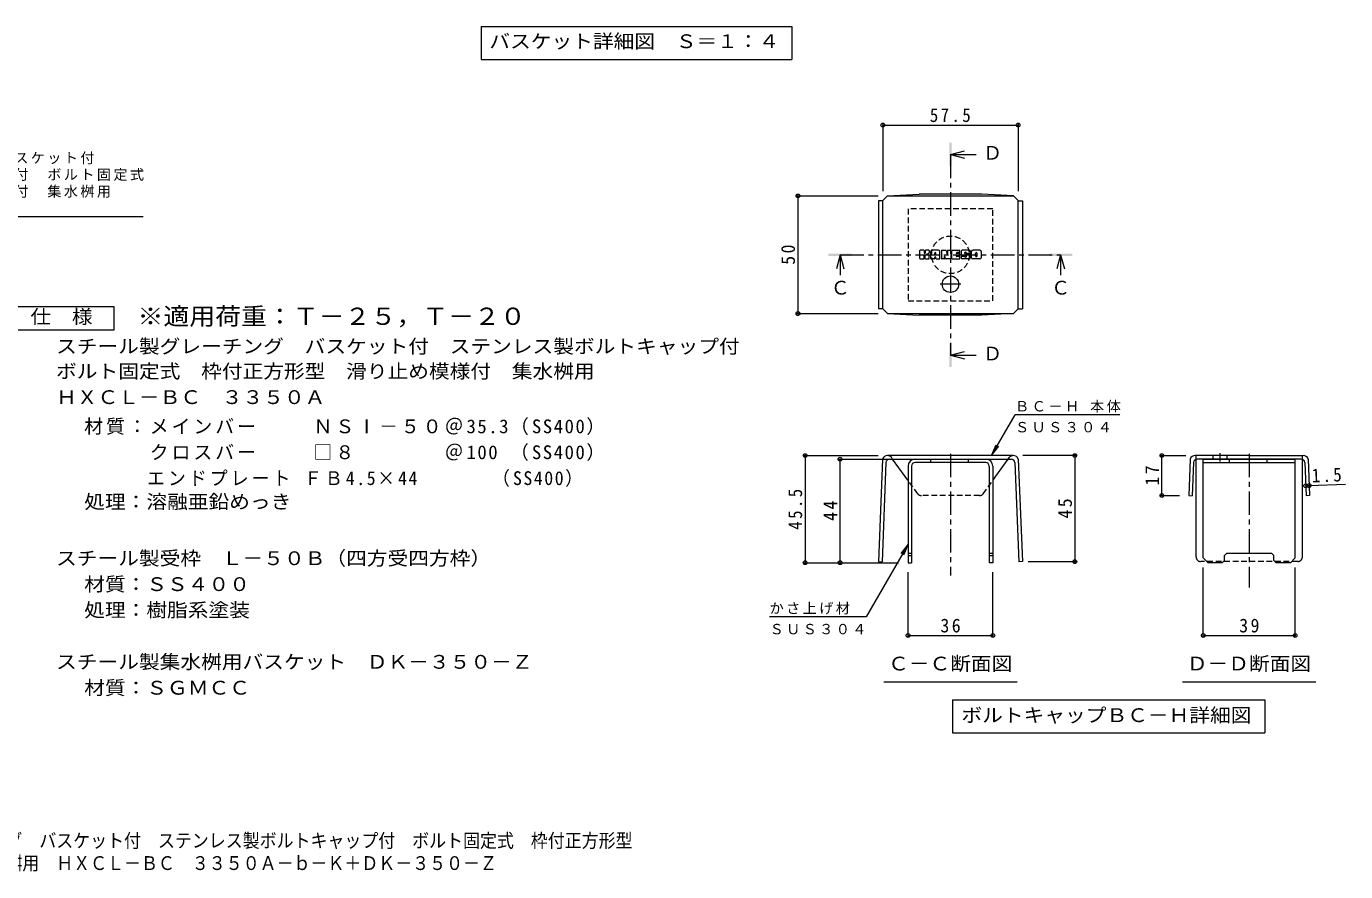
# Model space of a CAD drawing. Units: millimetres on the paper, enlarged 4 times, with parts at other scales. Extents: x -1079 to 1079, y -788 to 743.
# Drawn here: x -42 to 1079, y -788 to -70 of the extents above; entities that cross this region are included whole.
import ezdxf
from ezdxf.enums import TextEntityAlignment as Align

# ---------------------------------------------------------------- set-up
doc = ezdxf.new("R2010")
doc.units = ezdxf.units.MM
doc.header["$LTSCALE"] = 4
doc.header["$PDMODE"] = 32
doc.header["$PDSIZE"] = 3.2
doc.linetypes.add('CHAIN1', pattern=[8, 5, -1, 1, -1])
doc.linetypes.add('DASHED1', pattern=[1.8, 1.2, -0.6])
doc.layers.add('4-5', color=7, linetype='Continuous', lineweight=9)
doc.layers.add('D-5', color=7, linetype='Continuous', lineweight=9)
doc.layers.add('F-0_F-0ﾚｲﾔ', color=2, linetype='Continuous')
doc.layers.add('F-F_F-Fﾚｲﾔ', color=2, linetype='Continuous')
doc.styles.add('ＭＳ ゴシック', font='')
doc.styles.get('ＭＳ ゴシック').set_extended_font_data('MS Gothic')

msp = doc.modelspace()

# ---------------------------------------------------------------- linework, layer by layer
at = {"layer": '4-5'}
for p, q in [((344.162, -70), (344.162, -98)), ((344.162, -70), (608.162, -70)), ((608.162, -70), (608.162, -98)), ((344.162, -98), (608.162, -98))]:
    msp.add_line(p, q, dxfattribs=at)
at = {"layer": 'D-5'}
for p, q in [((685.404, -152.587), (685.404, -210.068)), ((685.404, -153.787), (800.404, -153.787)), ((800.404, -152.587), (800.404, -209.982)), ((612.179, -213.982), (681.404, -213.982)), ((613.379, -213.982), (613.379, -313.982)), ((-235.023, -231.599), (56.977, -231.599)), ((716.882, -267.179), (716.882, -260.472)), ((720.246, -260.158), (717.196, -260.158)), ((717.196, -267.494), (720.246, -267.494)), ((720.561, -260.472), (720.561, -262.32)), ((720.561, -267.179), (720.561, -265.01)), ((721.555, -267.179), (721.555, -265.01)), ((721.566, -260.472), (721.566, -262.32)), ((721.87, -267.494), (724.58, -267.494)), ((724.575, -260.158), (721.88, -260.158)), ((724.889, -260.472), (724.889, -262.035)), ((724.895, -267.179), (724.895, -265.319)), ((726.22, -267.179), (726.22, -261.205)), ((729.233, -267.494), (726.534, -267.494)), ((732.849, -260.158), (727.268, -260.158)), ((729.548, -263.747), (729.548, -262.664)), ((729.548, -267.179), (729.548, -266.341)), ((730.464, -263.852), (729.653, -263.852)), ((730.569, -263.747), (730.569, -262.664)), ((730.569, -267.179), (730.569, -266.341)), ((730.883, -267.494), (733.582, -267.494)), ((733.897, -267.179), (733.897, -261.205)), ((735.244, -260.472), (735.244, -267.179)), ((735.559, -260.158), (738.966, -260.158)), ((737.562, -267.494), (735.559, -267.494)), ((737.876, -267.179), (737.876, -265.36)), ((738.853, -267.268), (738.272, -265.303)), ((742.9, -267.494), (739.155, -267.494)), ((739.266, -260.376), (740.223, -263.364)), ((740.545, -260.472), (740.545, -263.313)), ((740.86, -260.158), (742.9, -260.158)), ((743.214, -260.472), (743.214, -267.179)), ((744.232, -267.179), (744.232, -260.472)), ((744.546, -260.158), (750.588, -260.158)), ((744.546, -267.494), (750.562, -267.494)), ((750.588, -264.631), (748.343, -264.631)), ((750.562, -265.488), (748.343, -265.488)), ((750.588, -262.141), (748.354, -262.141)), ((750.588, -263.02), (748.354, -263.02)), ((750.876, -267.179), (750.876, -265.803)), ((750.902, -261.827), (750.902, -260.472)), ((750.902, -264.317), (750.902, -263.334)), ((751.91, -265.47), (751.91, -266.446)), ((752.224, -265.155), (754.931, -265.155)), ((758.871, -260.158), (752.767, -260.158)), ((755.93, -264.495), (752.767, -264.495)), ((759.062, -267.494), (752.958, -267.494)), ((755.228, -262.843), (755.228, -262.016)), ((755.246, -265.47), (755.246, -265.691)), ((755.542, -263.158), (759.062, -263.158)), ((756.245, -264.81), (756.245, -265.691)), ((756.262, -262.201), (756.262, -262.016)), ((756.577, -262.516), (759.919, -262.516)), ((759.919, -261.205), (759.919, -262.516)), ((760.936, -266.446), (760.936, -261.205)), ((767.879, -260.158), (761.984, -260.158)), ((767.879, -267.494), (761.984, -267.494)), ((764.289, -264.85), (764.289, -262.801)), ((765.573, -264.85), (765.573, -262.801)), ((768.927, -261.205), (768.927, -266.446)), ((612.179, -313.982), (681.404, -313.982)), ((777.824, -434.514), (797.831, -399.859)), ((886.831, -399.859), (797.831, -399.859)), ((777.824, -434.514), (781.65, -425.275)), ((618.256, -434.514), (681.489, -434.514)), ((619.456, -434.514), (619.456, -525.514)), ((777.824, -434.514), (783.911, -426.58)), ((849.893, -434.514), (804.319, -434.514)), ((848.693, -434.514), (848.693, -524.634)), ((921.382, -434.514), (942.852, -434.514)), ((922.582, -468.514), (922.582, -434.514)), ((647.947, -437.514), (704.904, -437.514)), ((649.147, -525.514), (649.147, -437.514)), ((1047.79, -460.072), (1078.678, -458.835)), ((921.382, -468.514), (937.405, -468.514)), ((1044.792, -460.192), (1047.79, -460.072)), ((706.904, -509.756), (700.817, -517.69)), ((706.904, -509.756), (703.078, -518.995)), ((618.256, -525.514), (698.904, -525.514)), ((849.893, -524.634), (809.011, -524.634)), ((706.904, -588.504), (706.904, -533.514)), ((778.904, -588.504), (778.904, -533.514)), ((957.766, -588.504), (957.766, -529.514)), ((1035.766, -588.504), (1035.766, -529.514)), ((706.904, -587.304), (778.904, -587.304)), ((957.766, -587.304), (1035.766, -587.304)), ((686.304, -626.583), (799.504, -626.583)), ((940.166, -626.583), (1053.366, -626.583)), ((744.586, -642), (744.586, -670)), ((744.586, -642), (1010, -642)), ((1010, -642), (1010, -670)), ((744.586, -670), (1010, -670))]:
    msp.add_line(p, q, dxfattribs=at)
at = {"layer": 'D-5', "color": 4}
for p, q in [((742.904, -178.781), (754.904, -175.581)), ((742.904, -178.781), (754.904, -181.981)), ((742.904, -178.781), (764.784, -178.781)), ((649.267, -264.025), (646.067, -276.025)), ((649.267, -264.025), (652.467, -276.025)), ((649.267, -264.025), (649.267, -281.323)), ((836.542, -264.025), (833.342, -276.025)), ((836.542, -264.025), (839.742, -276.025)), ((836.542, -264.025), (836.542, -281.323)), ((742.904, -349.269), (754.904, -346.069)), ((742.904, -349.269), (754.904, -352.469)), ((742.904, -349.269), (764.784, -349.269)), ((709.904, -443.514), (709.904, -525.514)), ((712.904, -437.514), (772.904, -437.514)), ((772.904, -440.514), (712.904, -440.514)), ((726.13, -440.514), (726.13, -437.514)), ((758.13, -440.514), (758.13, -437.514)), ((775.904, -443.514), (775.904, -525.514)), ((778.904, -443.514), (778.904, -525.514)), ((957.766, -437.514), (1035.766, -437.514)), ((957.766, -521.514), (957.766, -437.514)), ((957.766, -440.514), (1035.766, -440.514)), ((979.992, -440.514), (979.992, -437.514)), ((1011.992, -440.514), (1011.992, -437.514)), ((1035.766, -521.514), (1035.766, -437.514)), ((706.904, -517.514), (709.904, -517.514)), ((706.904, -519.514), (709.904, -519.514)), ((775.904, -517.514), (778.904, -517.514)), ((775.904, -519.514), (778.904, -519.514)), ((778.904, -525.514), (775.904, -525.514)), ((957.766, -521.514), (961.766, -525.514)), ((977.766, -517.514), (1015.766, -517.514)), ((1017.766, -523.514), (1019.766, -525.514)), ((1031.766, -525.514), (1019.766, -525.514)), ((1035.766, -521.514), (1031.766, -525.514))]:
    msp.add_line(p, q, dxfattribs=at)
at = {"layer": 'D-5', "color": 4, "linetype": 'CHAIN1'}
for p, q in [((742.904, -178.781), (742.904, -349.269)), ((649.267, -264.025), (836.542, -264.025))]:
    msp.add_line(p, q, dxfattribs=at)
at = {"layer": 'D-5', "color": 2}
for p, q in [((689.404, -213.982), (716.331, -212.621)), ((769.477, -212.621), (716.331, -212.621)), ((796.404, -213.982), (769.477, -212.621)), ((685.404, -218.068), (681.8, -218.068)), ((681.8, -218.068), (681.8, -309.897)), ((685.404, -217.982), (689.404, -213.982)), ((685.404, -309.982), (685.404, -217.982)), ((689.404, -213.982), (796.404, -213.982)), ((800.404, -217.982), (796.404, -213.982)), ((800.404, -309.982), (800.404, -217.982)), ((800.404, -218.068), (804.009, -218.068)), ((804.009, -218.068), (804.009, -309.897)), ((685.404, -309.897), (681.8, -309.897)), ((685.404, -309.982), (689.404, -313.982)), ((800.404, -309.982), (796.404, -313.982)), ((800.404, -309.897), (804.009, -309.897)), ((689.404, -313.982), (716.331, -315.344)), ((689.404, -313.982), (796.404, -313.982)), ((769.477, -315.344), (716.331, -315.344)), ((796.404, -313.982), (769.477, -315.344)), ((796.319, -434.514), (689.489, -434.514)), ((996.766, -434.514), (950.852, -434.514)), ((965.88, -434.514), (965.88, -437.514)), ((977.88, -434.514), (977.88, -437.514)), ((996.766, -434.514), (1042.681, -434.514)), ((685.284, -437.514), (681.8, -524.514)), ((688.171, -440.394), (684.798, -524.634)), ((691.169, -437.514), (794.64, -437.514)), ((704.447, -452.217), (693.833, -437.514)), ((781.447, -452.099), (791.975, -437.514)), ((797.637, -440.394), (801.011, -524.634)), ((800.524, -437.514), (804.009, -524.514)), ((946.646, -437.514), (945.405, -468.514)), ((949.533, -440.394), (948.402, -468.634)), ((951.566, -520.514), (951.566, -437.673)), ((1041.002, -437.514), (952.531, -437.514)), ((1041.966, -520.514), (1041.966, -437.673)), ((1043.999, -440.394), (1045.13, -468.634)), ((1046.887, -437.514), (1048.128, -468.514)), ((945.405, -468.514), (948.402, -468.634)), ((1048.128, -468.514), (1045.13, -468.634)), ((681.8, -524.514), (684.798, -524.634)), ((804.009, -524.514), (801.011, -524.634))]:
    msp.add_line(p, q, dxfattribs=at)
at = {"layer": 'D-5', "color": 4, "linetype": 'DASHED1'}
for p, q in [((778.904, -225.025), (706.904, -225.025)), ((706.904, -225.025), (706.904, -303.025))]:
    msp.add_line(p, q, dxfattribs=at)
at = {"layer": 'D-5', "color": 2, "linetype": 'CHAIN1'}
for p, q in [((751.616, -288.982), (734.192, -288.982)), ((742.904, -281.607), (742.904, -296.358)), ((742.904, -432.946), (742.904, -536.488)), ((971.88, -432.534), (971.88, -439.494)), ((996.766, -432.946), (996.766, -546.488))]:
    msp.add_line(p, q, dxfattribs=at)
at = {"layer": 'D-5', "color": 2, "linetype": 'DASHED1'}
for p, q in [((693.833, -437.514), (692.751, -436.014)), ((791.975, -437.514), (793.058, -436.014)), ((951.566, -437.673), (951.566, -434.514)), ((1041.966, -437.673), (1041.966, -434.514)), ((715.13, -467.017), (704.447, -452.217)), ((770.678, -467.017), (781.447, -452.099)), ((767.558, -468.514), (718.25, -468.514)), ((1037.966, -524.514), (955.566, -524.514))]:
    msp.add_line(p, q, dxfattribs=at)
at = {"layer": 'D-5', "color": 4, "linetype": 'DASHED1'}
msp.add_lwpolyline([(706.904, -303.025), (778.904, -303.025), (778.904, -225.025)], dxfattribs=at)
at = {"layer": 'D-5', "color": 2}
msp.add_lwpolyline([(-57.775, -327.934), (-57.775, -307.934), (32.224, -307.934), (32.224, -327.934)], close=True, dxfattribs=at)
at = {"layer": 'D-5', "color": 4}
for points in [[(706.904, -443.514), (706.904, -525.514), (709.904, -525.514)], [(975.766, -523.514), (973.766, -525.514), (961.766, -525.514)], [(975.766, -523.514), (975.766, -519.514), (977.766, -517.514)], [(1017.766, -523.514), (1017.766, -519.514), (1015.766, -517.514)]]:
    msp.add_lwpolyline(points, dxfattribs=at)
at = {"layer": 'D-5'}
msp.add_lwpolyline([(706.904, -509.756), (671.329, -571.374), (589.329, -571.374)], dxfattribs=at)
at = {"layer": 'D-5', "color": 4, "linetype": 'DASHED1'}
msp.add_circle((742.904, -264.025), 16, dxfattribs=at)
at = {"layer": 'D-5', "color": 2}
msp.add_circle((742.904, -288.982), 7, dxfattribs=at)
at = {"layer": 'D-5'}
for centre, radius, start, end in [((717.196, -260.472), 0.314, 90, 180), ((717.196, -267.179), 0.314, 180, 270), ((720.246, -260.472), 0.314, 0, 90), ((720.246, -267.179), 0.314, 270, 0), ((721.063, -262.32), 0.503, 180, 0), ((721.058, -265.01), 0.497, 0, 180), ((721.87, -267.179), 0.314, 180, 270), ((721.88, -260.472), 0.314, 90, 180), ((722.732, -263.668), 0.176, 97.33171, 266.57183), ((722.131, -259.002), 4.53, 277.33171, 299.42073), ((722.525, -267.12), 3.282, 53.71985, 86.57183), ((723.842, -262.035), 1.048, 299.42073, 0), ((723.847, -265.319), 1.048, 0, 53.71985), ((724.575, -260.472), 0.314, 0, 90), ((724.58, -267.179), 0.314, 270, 0), ((727.268, -261.205), 1.048, 90, 180), ((726.534, -267.179), 0.314, 180, 270), ((729.233, -267.179), 0.314, 270, 0), ((730.058, -262.664), 0.51, 0, 180), ((729.653, -263.747), 0.105, 180, 270), ((730.058, -266.341), 0.51, 0, 180), ((730.464, -263.747), 0.105, 270, 0), ((730.883, -267.179), 0.314, 180, 270), ((732.849, -261.205), 1.048, 0, 90), ((733.582, -267.179), 0.314, 270, 0), ((735.559, -260.472), 0.314, 90, 180), ((735.559, -267.179), 0.314, 180, 270), ((737.562, -267.179), 0.314, 270, 0), ((738.078, -265.36), 0.202, 16.48875, 180), ((739.155, -267.179), 0.314, 196.48875, 270), ((738.966, -260.472), 0.314, 17.75635, 90), ((740.38, -263.313), 0.165, 197.75635, 0), ((740.86, -260.472), 0.314, 90, 180), ((742.9, -260.472), 0.314, 0, 90), ((742.9, -267.179), 0.314, 270, 0), ((744.546, -260.472), 0.314, 90, 180), ((744.546, -267.179), 0.314, 180, 270), ((748.343, -265.06), 0.429, 90, 270), ((748.354, -262.58), 0.44, 90, 270), ((750.562, -265.803), 0.314, 0, 90), ((750.562, -267.179), 0.314, 270, 0), ((750.588, -260.472), 0.314, 0, 90), ((750.588, -261.827), 0.314, 270, 0), ((750.588, -263.334), 0.314, 0, 90), ((750.588, -264.317), 0.314, 270, 0), ((756.662, -262.327), 4.752, 157.10112, 202.89888), ((752.224, -265.47), 0.314, 90, 180), ((752.958, -266.446), 1.048, 180, 270), ((752.767, -260.681), 0.524, 90, 157.10112), ((752.767, -263.972), 0.524, 202.89888, 270), ((754.931, -265.47), 0.314, 0, 90), ((755.745, -262.016), 0.517, 0, 180), ((755.542, -262.843), 0.314, 180, 270), ((755.745, -265.691), 0.499, 180, 0), ((755.93, -264.81), 0.314, 0, 90), ((756.577, -262.201), 0.314, 180, 270), ((758.871, -261.205), 1.048, 0, 90), ((759.062, -263.682), 0.524, 22.90802, 90), ((759.062, -266.97), 0.524, 270, 337.09198), ((755.172, -265.326), 4.747, 337.09198, 22.90802), ((761.984, -261.205), 1.048, 90, 180), ((761.984, -266.446), 1.048, 180, 270), ((764.931, -262.801), 0.642, 0, 180), ((764.931, -264.85), 0.642, 180, 0), ((767.879, -261.205), 1.048, 0, 90), ((767.879, -266.446), 1.048, 270, 0)]:
    msp.add_arc(centre, radius, start, end, dxfattribs=at)
at = {"layer": 'D-5', "color": 2}
for centre, radius, start, end in [((689.447, -438.901), 4.388, 89.44382, 161.56279), ((796.362, -438.901), 4.388, 18.43721, 90.55618), ((950.809, -438.901), 4.388, 89.44382, 161.56279), ((1042.724, -438.901), 4.388, 18.43721, 90.55618), ((691.169, -440.514), 3, 90, 177.70665), ((794.64, -440.514), 3, 2.29335, 90), ((952.531, -440.514), 3, 90, 177.70665), ((1041.002, -440.514), 3, 2.29335, 90), ((955.566, -520.514), 4, 180, 198.1933), ((1037.966, -520.514), 4, 341.8067, 0)]:
    msp.add_arc(centre, radius, start, end, dxfattribs=at)
at = {"layer": 'D-5', "color": 2, "linetype": 'DASHED1'}
for centre, radius, start, end in [((689.447, -438.901), 4.388, 41.15582, 89.44382), ((796.362, -438.901), 4.388, 90.55618, 138.84418), ((718.25, -464.514), 4, 218.74638, 270), ((767.558, -464.514), 4, 270, 321.25362), ((955.566, -520.514), 4, 198.1933, 270), ((1037.966, -520.514), 4, 270, 341.8067)]:
    msp.add_arc(centre, radius, start, end, dxfattribs=at)
at = {"layer": 'D-5', "color": 4}
for centre, radius, start, end in [((712.904, -443.514), 6, 90, 180), ((712.904, -443.514), 3, 90, 180), ((772.904, -443.514), 6, 0, 90), ((772.904, -443.514), 3, 0, 90)]:
    msp.add_arc(centre, radius, start, end, dxfattribs=at)
at = {"layer": 'D-5'}
for p in [(685.404, -153.787), (800.404, -153.787), (613.379, -213.982), (613.379, -313.982), (619.456, -434.514), (649.147, -437.514), (848.693, -434.514), (922.582, -434.514), (1044.792, -460.192), (1047.79, -460.072), (922.582, -468.514), (619.456, -525.514), (649.147, -525.514), (848.693, -524.634), (706.904, -587.304), (778.904, -587.304), (957.766, -587.304), (1035.766, -587.304)]:
    msp.add_point(p, dxfattribs=at)
at = {"layer": 'D-5', "color": 4}
for points in [[(741.904, -188.781), (743.904, -188.781), (741.904, -168.781), (743.904, -168.781)], [(639.267, -265.025), (659.267, -265.025), (639.267, -263.025), (659.267, -263.025)], [(826.542, -265.025), (846.542, -265.025), (826.542, -263.025), (846.542, -263.025)], [(741.904, -359.269), (743.904, -359.269), (741.904, -339.269), (743.904, -339.269)]]:
    msp.add_solid(points, dxfattribs=at)

# ---------------------------------------------------------------- texts
at = {"layer": '4-5', "color": 2, "style": 'ＭＳ ゴシック', "width": 1.1}
msp.add_text('バスケット詳細図\u3000Ｓ＝１：４', height=11.73, dxfattribs=at).set_placement((351.162, -92), align=Align.BOTTOM_LEFT)
at = {"layer": 'D-5', "color": 2, "style": 'ＭＳ ゴシック'}
for s, p in [('Ｄ', (770.784, -186.781)), ('Ｃ', (641.267, -301.323)), ('Ｃ', (828.542, -301.323)), ('Ｄ', (770.784, -357.269))]:
    msp.add_text(s, height=11.73, dxfattribs=at).set_placement(p, align=Align.BOTTOM_LEFT)
at = {"layer": 'D-5', "color": 2, "style": 'ＭＳ ゴシック', "width": 1.1}
for s, p in [('仕\u3000様', (-38.776, -325.933)), ('スチール製グレーチング\u3000バスケット付\u3000ステンレス製ボルトキャップ付', (-16.94, -351.102)), ('ボルト固定式\u3000枠付正方形型\u3000滑り止め模様付\u3000集水桝用', (-16.94, -372.279)), ('ＨＸＣＬ－ＢＣ\u3000３３５０Ａ', (-16.94, -394.279)), ('処理：溶融亜鉛めっき', (6.945, -483.102)), ('スチール製受枠\u3000Ｌ－５０Ｂ（四方受四方枠）', (-16.94, -531.102)), ('材質：ＳＳ４００', (6.945, -553.102)), ('処理：樹脂系塗装', (6.945, -575.102)), ('スチール製集水桝用バスケット\u3000ＤＫ－３５０－Ｚ', (-16.94, -619.102)), ('Ｃ－Ｃ断面図', (689.904, -620.583)), ('Ｄ－Ｄ断面図', (943.766, -620.583)), ('材質：ＳＧＭＣＣ', (6.945, -641.102)), ('ボルトキャップＢＣ－Ｈ詳細図', (752.293, -664.4))]:
    msp.add_text(s, height=11.73, dxfattribs=at).set_placement(p, align=Align.BOTTOM_LEFT)
at = {"layer": 'D-5', "color": 3, "style": 'ＭＳ ゴシック', "width": 1.1}
msp.add_text('※適用荷重：Ｔ－２５，Ｔ－２０', height=14.66, dxfattribs=at).set_placement((52.224, -327.934), align=Align.BOTTOM_LEFT)
at = {"layer": 'D-5', "color": 2, "char_height": 11.73, "attachment_point": 7, "style": 'ＭＳ ゴシック'}
for s, insert in [('\\T1.28;\\W0.9;57.5', (725.404, -151.387)), ('\\T1.16;材質：メインバー\u3000\u3000\\~ＮＳⅠ－５０＠35.3（SS400）', (6.946, -417.102)), ('\\T1.16;\u3000\u3000\u3000クロスバー\u3000\u3000\\~□８\u3000\u3000\u3000\u3000＠100\\~（SS400）', (6.946, -439.102)), ('\\T1.17;\\W0.95;\u3000\u3000\u3000エンドプレート\\~ＦＢ4.5×44\\~\\~\\~\\~\\~\u3000（SS400）', (6.946, -461.102)), ('\\T1.27;\\W0.95;36', (734.404, -584.904)), ('\\T1.27;\\W0.95;39', (988.266, -584.904))]:
    msp.add_mtext(s, dxfattribs=dict(at, insert=insert))
at = {"layer": 'D-5', "char_height": 8.798, "attachment_point": 7, "style": 'ＭＳ ゴシック'}
for s, insert in [('\\T1.17;スチール製グレーチング\u3000バスケット付', (-235.023, -187.073)), ('\\T1.17;ステンレス製ボルトキャップ付\u3000ボルト固定式', (-235.023, -201.304)), ('\\T1.17;枠付正方形型\u3000滑り止め模様付\u3000集水桝用', (-235.023, -215.535)), ('\\T1.18;ＢＣ－Ｈ\\~本体', (797.831, -397.995)), ('\\T1.17;ＳＵＳ３０４', (797.831, -414.945)), ('\\T1.17;かさ上げ材', (589.329, -569.511)), ('\\T1.17;ＳＵＳ３０４', (589.329, -586.46))]:
    msp.add_mtext(s, dxfattribs=dict(at, insert=insert))
at = {"layer": 'D-5', "color": 2, "char_height": 11.73, "attachment_point": 7, "style": 'ＭＳ ゴシック'}
for s, insert, rotation in [('\\T1.27;\\W0.95;50', (610.979, -272.482), 90), ('\\T1.27;\\W0.95;17', (920.182, -460.014), 90), ('\\T1.27;\\W0.9;1.5', (1050.144, -457.576), 2.293), ('\\T1.28;\\W0.9;45.5', (617.056, -497.514), 90), ('\\T1.27;\\W0.95;44', (646.747, -490.014), 90), ('\\T1.27;\\W0.95;45', (846.293, -488.074), 90)]:
    msp.add_mtext(s, dxfattribs=dict(at, insert=insert, rotation=rotation))
at = {"layer": 'F-0_F-0ﾚｲﾔ', "style": 'ＭＳ ゴシック', "width": 0.9}
msp.add_text('滑り止め模様付\u3000集水桝用\u3000ＨＸＣＬ－ＢＣ\u3000３３５０Ａ－ｂ－Ｋ＋ＤＫ－３５０－Ｚ', height=11.73, dxfattribs=at).set_placement((-203.979, -790.039), align=Align.BOTTOM_LEFT)
at = {"layer": 'F-F_F-Fﾚｲﾔ', "style": 'ＭＳ ゴシック', "width": 0.9}
msp.add_text('スチール製グレーチング\u3000バスケット付\u3000ステンレス製ボルトキャップ付\u3000ボルト固定式\u3000枠付正方形型', height=11.73, dxfattribs=at).set_placement((-203.979, -770.922), align=Align.BOTTOM_LEFT)

doc.saveas('drawing.dxf')
